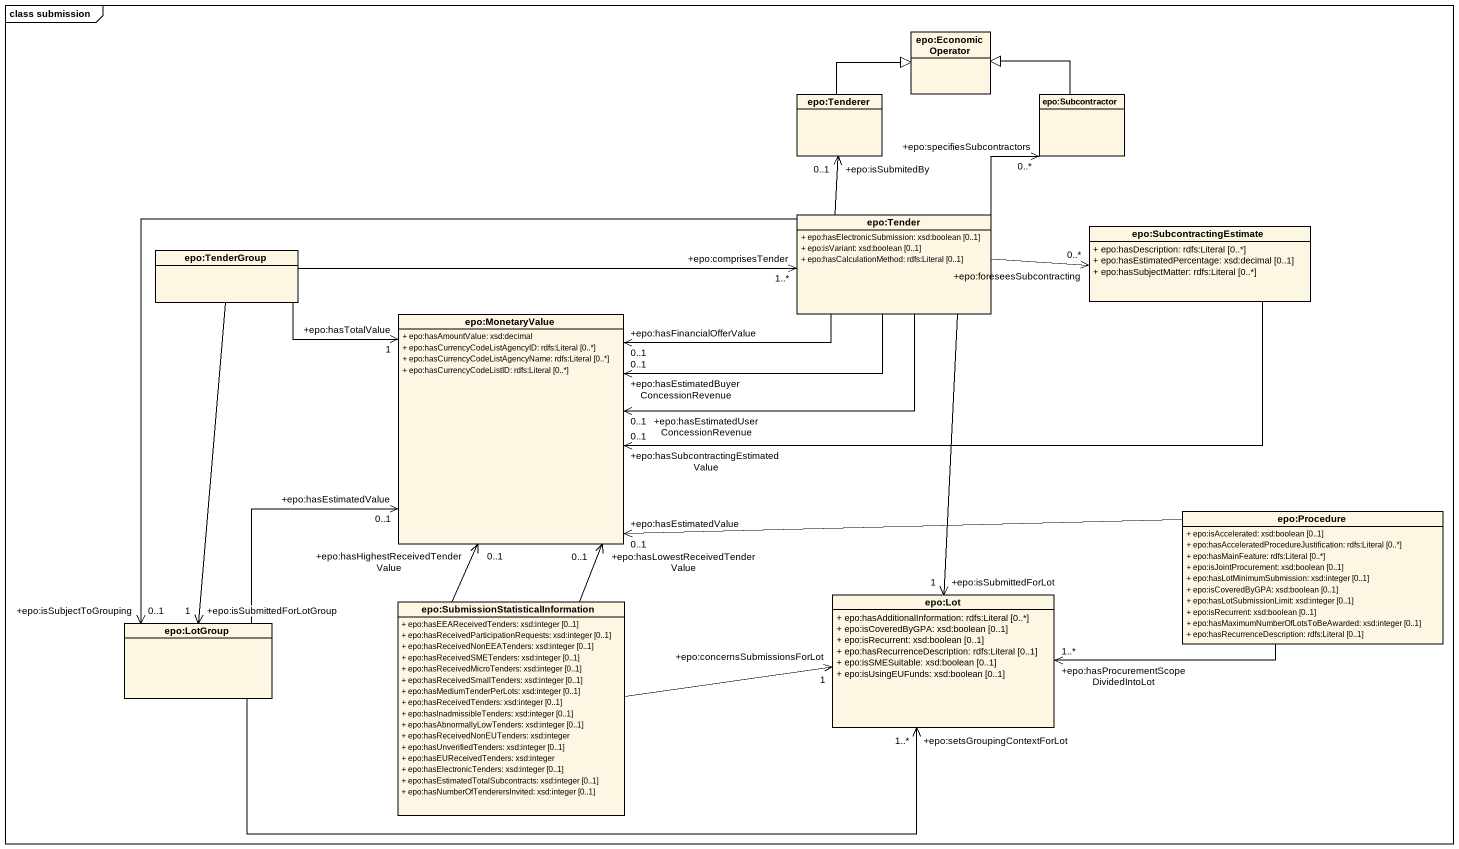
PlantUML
@startuml
mainframe class submission
hide circle
hide empty members
skinparam classAttributeIconSize 0
class "epo:EconomicOperator" as epo_EconomicOperator
class "epo:Tenderer" as epo_Tenderer
class "epo:Subcontractor" as epo_Subcontractor
class "epo:Tender" as epo_Tender {
  + epo:hasElectronicSubmission: xsd:boolean [0..1]
  + epo:isVariant: xsd:boolean [0..1]
  + epo:hasCalculationMethod: rdfs:Literal [0..1]
}
class "epo:SubcontractingEstimate" as epo_SubcontractingEstimate {
  + epo:hasDescription: rdfs:Literal [0..*]
  + epo:hasEstimatedPercentage: xsd:decimal [0..1]
  + epo:hasSubjectMatter: rdfs:Literal [0..*]
}
class "epo:TenderGroup" as epo_TenderGroup
class "epo:MonetaryValue" as epo_MonetaryValue {
  + epo:hasAmountValue: xsd:decimal
  + epo:hasCurrencyCodeListAgencyID: rdfs:Literal [0..*]
  + epo:hasCurrencyCodeListAgencyName: rdfs:Literal [0..*]
  + epo:hasCurrencyCodeListID: rdfs:Literal [0..*]
}
class "epo:Procedure" as epo_Procedure {
  + epo:isAccelerated: xsd:boolean [0..1]
  + epo:hasAcceleratedProcedureJustification: rdfs:Literal [0..*]
  + epo:hasMainFeature: rdfs:Literal [0..*]
  + epo:isJointProcurement: xsd:boolean [0..1]
  + epo:hasLotMinimumSubmission: xsd:integer [0..1]
  + epo:isCoveredByGPA: xsd:boolean [0..1]
  + epo:hasLotSubmissionLimit: xsd:integer [0..1]
  + epo:isRecurrent: xsd:boolean [0..1]
  + epo:hasMaximumNumberOfLotsToBeAwarded: xsd:integer [0..1]
  + epo:hasRecurrenceDescription: rdfs:Literal [0..1]
}
class "epo:LotGroup" as epo_LotGroup
class "epo:SubmissionStatisticalInformation" as epo_SubmissionStatisticalInf {
  + epo:hasEEAReceivedTenders: xsd:integer [0..1]
  + epo:hasReceivedParticipationRequests: xsd:integer [0..1]
  + epo:hasReceivedNonEEATenders: xsd:integer [0..1]
  + epo:hasReceivedSMETenders: xsd:integer [0..1]
  + epo:hasReceivedMicroTenders: xsd:integer [0..1]
  + epo:hasReceivedSmallTenders: xsd:integer [0..1]
  + epo:hasMediumTenderPerLots: xsd:integer [0..1]
  + epo:hasReceivedTenders: xsd:integer [0..1]
  + epo:hasInadmissibleTenders: xsd:integer [0..1]
  + epo:hasAbnormallyLowTenders: xsd:integer [0..1]
  + epo:hasReceivedNonEUTenders: xsd:integer
  + epo:hasUnverifiedTenders: xsd:integer [0..1]
  + epo:hasEUReceivedTenders: xsd:integer
  + epo:hasElectronicTenders: xsd:integer [0..1]
  + epo:hasEstimatedTotalSubcontracts: xsd:integer [0..1]
  + epo:hasNumberOfTenderersInvited: xsd:integer [0..1]
}
class "epo:Lot" as epo_Lot {
  + epo:hasAdditionalInformation: rdfs:Literal [0..*]
  + epo:isCoveredByGPA: xsd:boolean [0..1]
  + epo:isRecurrent: xsd:boolean [0..1]
  + epo:hasRecurrenceDescription: rdfs:Literal [0..1]
  + epo:isSMESuitable: xsd:boolean [0..1]
  + epo:isUsingEUFunds: xsd:boolean [0..1]
}
epo_Tenderer -right-|> epo_EconomicOperator
epo_Subcontractor -left-|> epo_EconomicOperator
epo_Tender -up-> "+epo:isSubmitedBy\n0..1" epo_Tenderer
epo_Tender -up-> "+epo:specifiesSubcontractors\n0..*" epo_Subcontractor
epo_Tender -right-> "+epo:foreseesSubcontracting\n0..*" epo_SubcontractingEstimate
epo_Tender -left-> "+epo:hasEstimatedUserConcessionRevenue\n0..1" epo_MonetaryValue
epo_Tender -left-> "+epo:hasEstimatedBuyerConcessionRevenue\n0..1" epo_MonetaryValue
epo_Tender -left-> "+epo:hasFinancialOfferValue\n0..1" epo_MonetaryValue
epo_Tender -left-> "+epo:isSubjectToGrouping\n0..1" epo_LotGroup
epo_Tender --> "+epo:isSubmittedForLot\n1" epo_Lot
epo_SubcontractingEstimate -left-> "+epo:hasSubcontractingEstimatedValue\n0..1" epo_MonetaryValue
epo_TenderGroup -right-> "+epo:comprisesTender\n1..*" epo_Tender
epo_TenderGroup -right-> "+epo:hasTotalValue\n1" epo_MonetaryValue
epo_TenderGroup --> "+epo:isSubmittedForLotGroup\n1" epo_LotGroup
epo_Procedure -left-> "+epo:hasEstimatedValue\n0..1" epo_MonetaryValue
epo_Procedure -left-> "+epo:hasProcurementScopeDividedIntoLot\n1..*" epo_Lot
epo_LotGroup -up-> "+epo:hasEstimatedValue\n0..1" epo_MonetaryValue
epo_LotGroup -right-> "+epo:setsGroupingContextForLot\n1..*" epo_Lot
epo_SubmissionStatisticalInf -up-> "+epo:hasHighestReceivedTenderValue\n0..1" epo_MonetaryValue
epo_SubmissionStatisticalInf -up-> "+epo:hasLowestReceivedTenderValue\n0..1" epo_MonetaryValue
epo_SubmissionStatisticalInf -right-> "+epo:concernsSubmissionsForLot\n1" epo_Lot
@enduml
